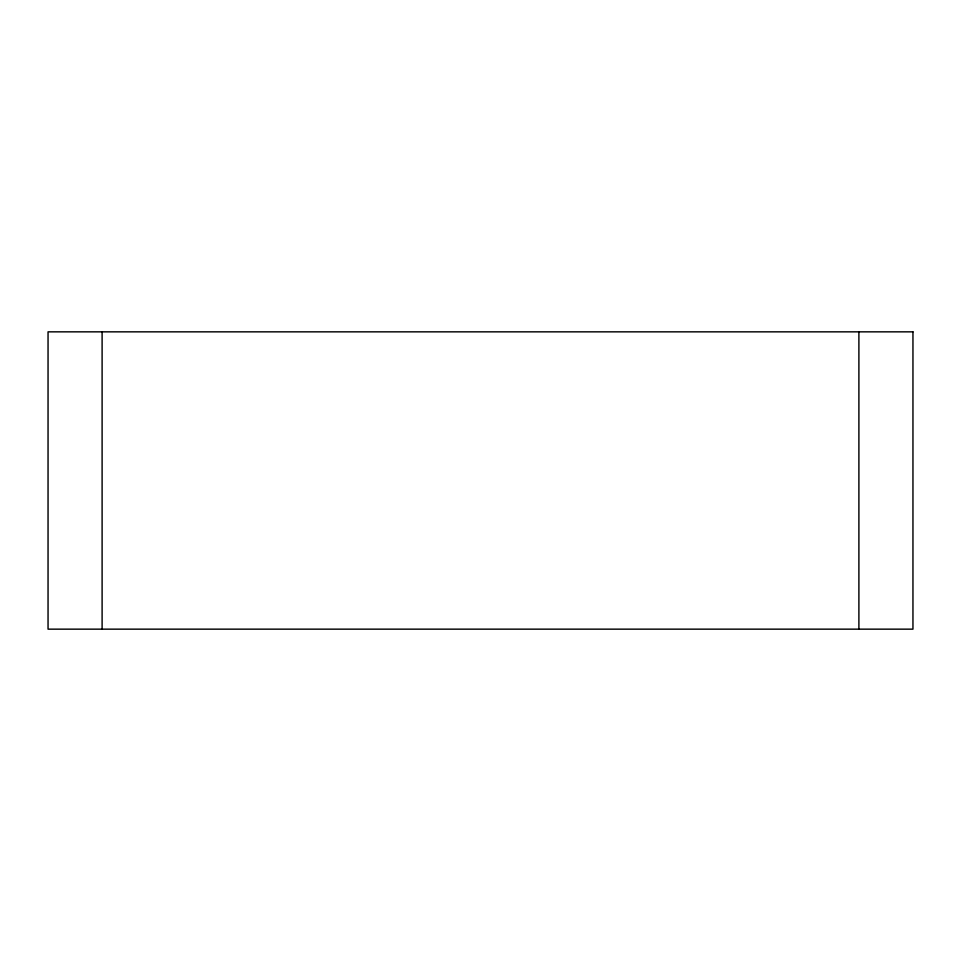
<?xml version="1.0" encoding="UTF-8"?>
<svg xmlns="http://www.w3.org/2000/svg" width="961" height="961" viewBox="0 0 961 961"><rect width="100%" height="100%" fill="white"/><g stroke="black" fill="none" stroke-linecap="round" stroke-linejoin="round"><path stroke-width="1.44" d="M858.894 331.845L858.894 629.155M102.106 331.845L102.106 629.155M912.95 331.845L48.05 331.845L48.05 629.155L912.95 629.155L912.95 331.845"/></g></svg>
